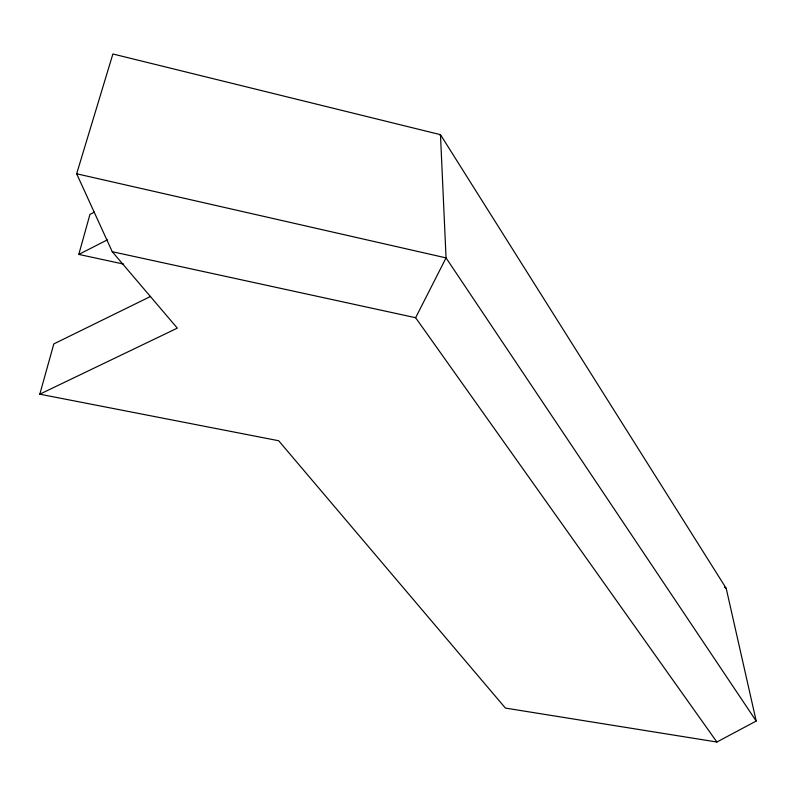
<?xml version="1.0" encoding="UTF-8"?>
<svg xmlns="http://www.w3.org/2000/svg" width="796" height="796" viewBox="0 0 796 796"><rect width="100%" height="100%" fill="white"/><g stroke="black" fill="none" stroke-linecap="round" stroke-linejoin="round"><path stroke-width="1.19" d="M39.8 394.189L177.329 328.131L112.256 251.715L76.655 173.777L112.883 53.979L440.477 134.673L726.201 588.353L756.2 721.047L716.888 742.021L505.41 708.082L278.66 440.735L39.8 394.189L53.83 343.912L150.603 296.43M123.669 264.103L78.794 254.412L89.958 214.393L94.366 212.124M716.888 742.021L415.631 317.723L446.049 257.894L440.477 134.673L439.671 134.952M78.794 254.412L107.37 239.865M112.256 251.715L415.631 317.723M76.655 173.777L446.049 257.894L756.2 721.047M724.489 587.209L726.201 588.353"/></g></svg>
